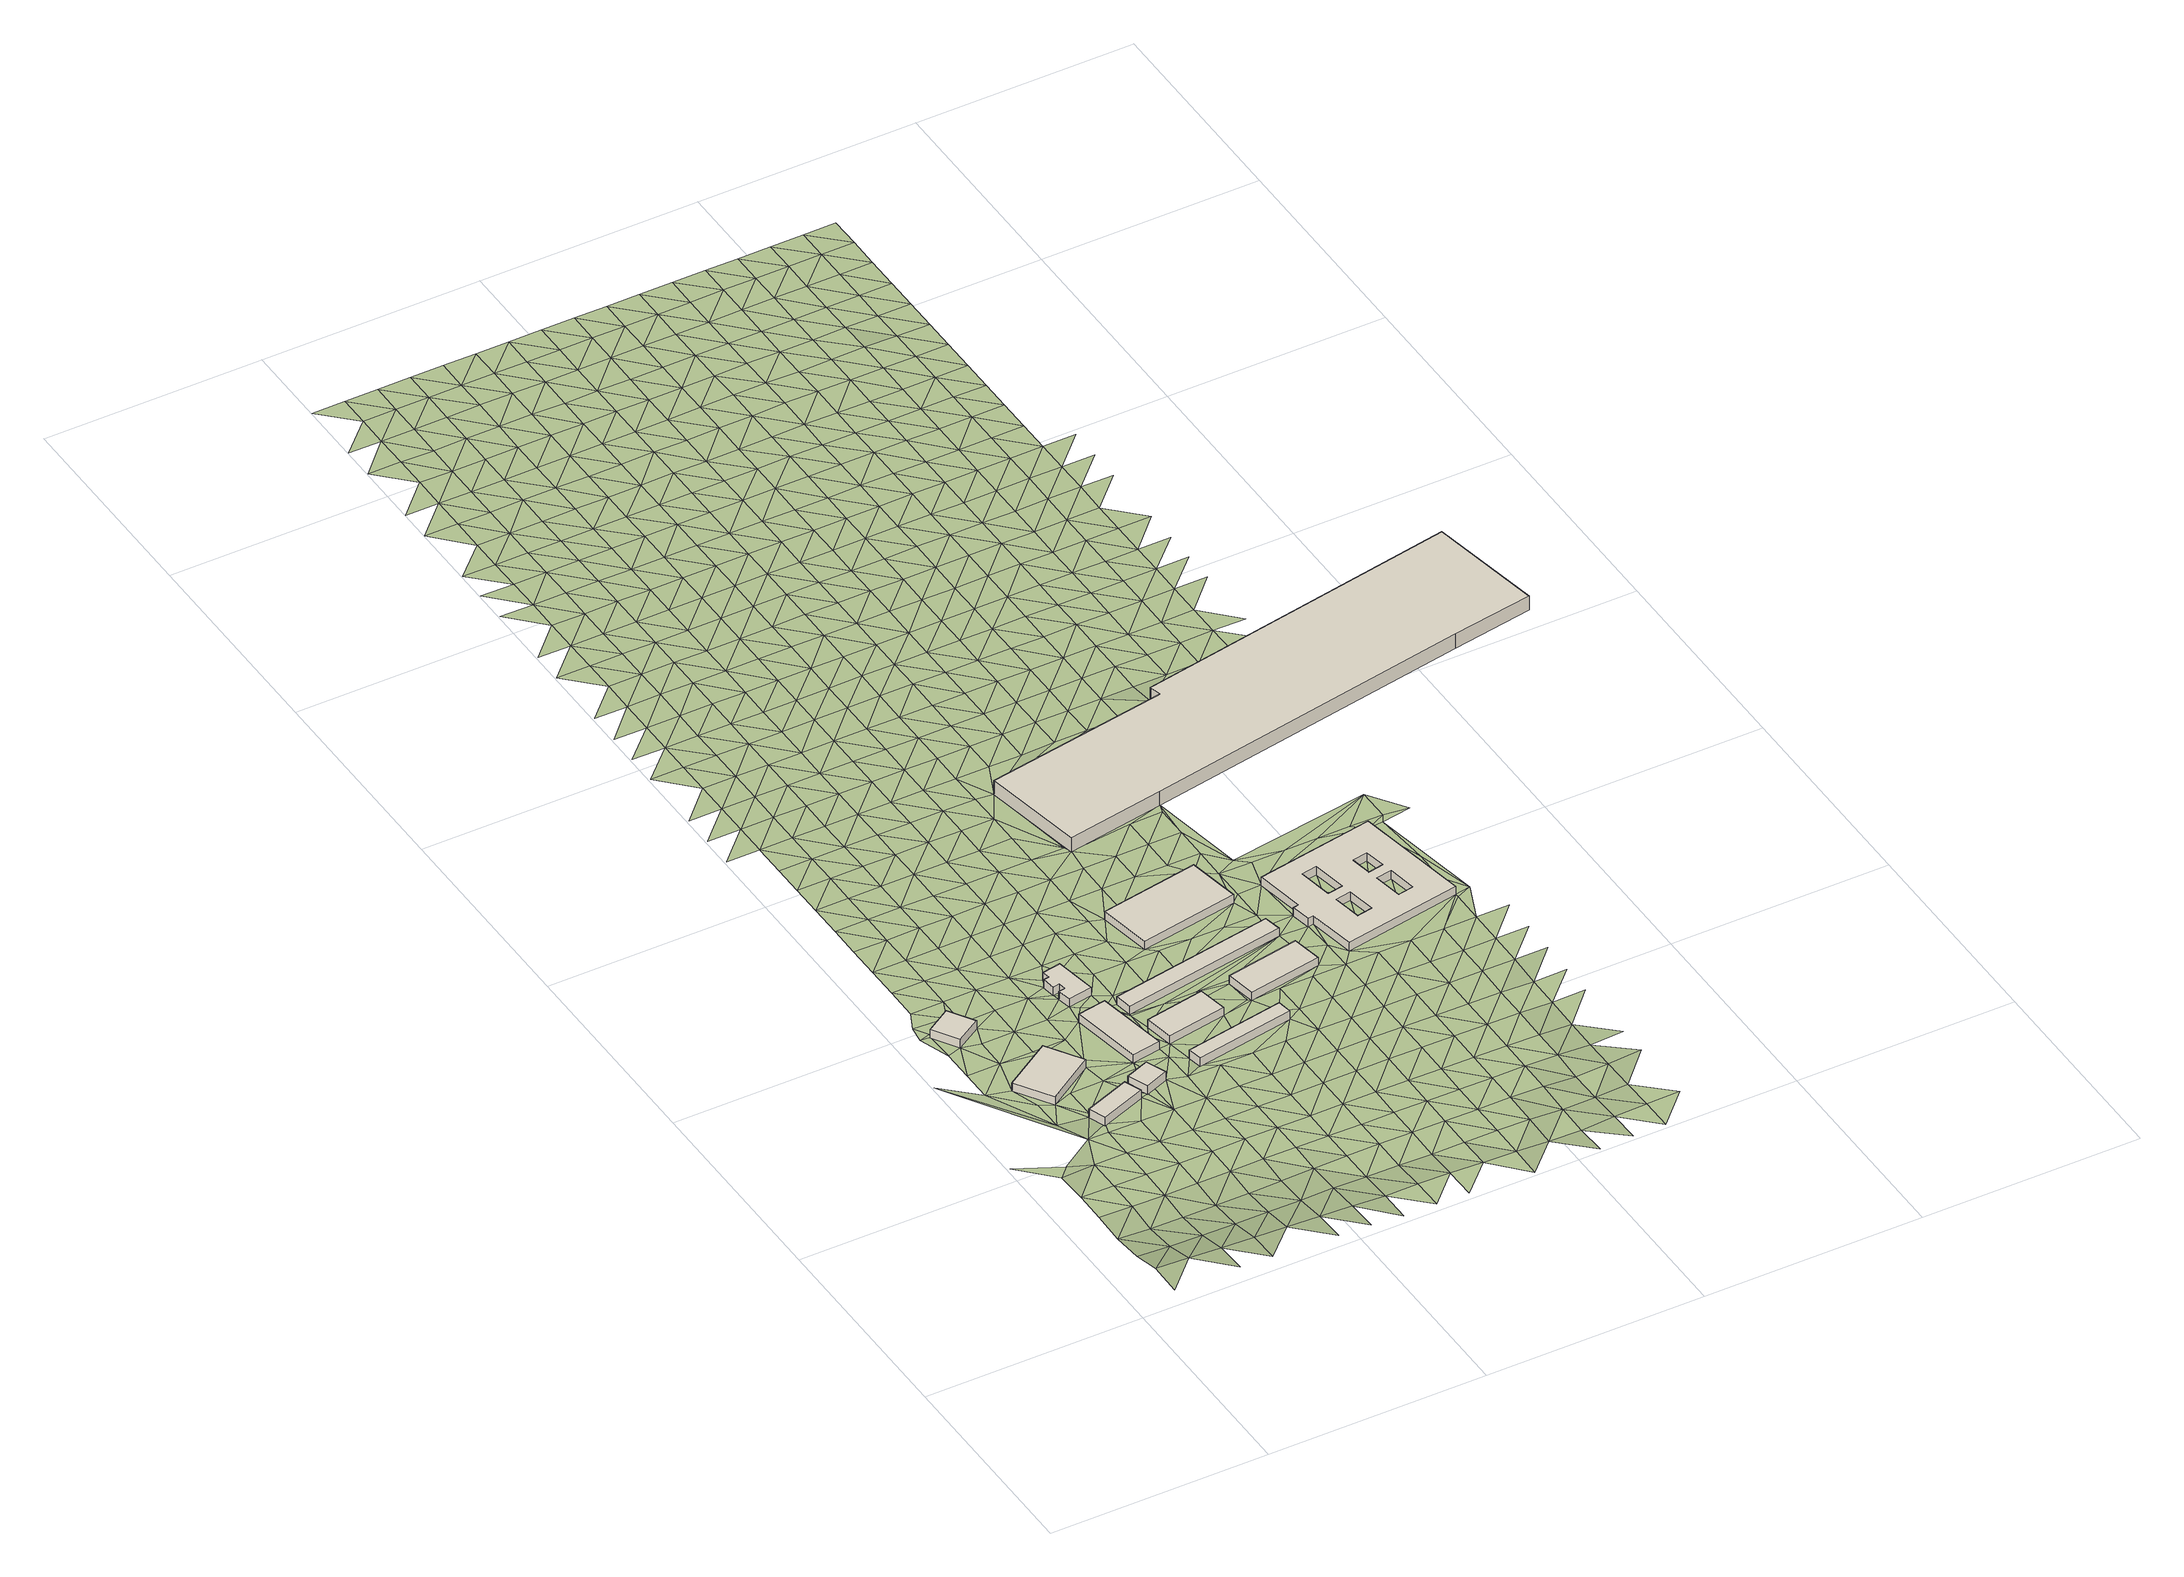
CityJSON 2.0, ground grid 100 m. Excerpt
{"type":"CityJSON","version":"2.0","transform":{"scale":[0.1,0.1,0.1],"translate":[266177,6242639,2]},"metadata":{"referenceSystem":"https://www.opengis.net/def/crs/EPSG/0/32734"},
"CityObjects":{
"building1":{"type":"Building","attributes":{"building":"industrial","building:levels":1,"building_height":4.1,"roof_height":8.13,"ground_height":4.03,"plus_code":"4FRW3FCC+97P"},"geometry":[{"type":"Solid","lod":"1","boundaries":[[[[0,1,2,3]],[[1,4,5,2]],[[4,6,7,5]],[[6,0,3,7]],[[3,2,5,7]],[[6,4,1,0]]]]}]},
"building2":{"type":"Building","attributes":{"building":"industrial","building:levels":1,"building_height":4.1,"roof_height":8.13,"ground_height":4.03,"plus_code":"4FRW3FCC+69C"},"geometry":[{"type":"Solid","lod":"1","boundaries":[[[[8,9,10,11]],[[9,12,13,10]],[[12,14,15,13]],[[14,8,11,15]],[[11,10,13,15]],[[14,12,9,8]]]]}]},
"building3":{"type":"Building","attributes":{"building":"industrial","building:levels":1,"building_height":4.1,"roof_height":8.19,"ground_height":4.09,"plus_code":"4FRW3FCC+4C6"},"geometry":[{"type":"Solid","lod":"1","boundaries":[[[[16,17,18,19]],[[17,20,21,18]],[[20,22,23,21]],[[22,16,19,23]],[[19,18,21,23]],[[22,20,17,16]]]]}]},
"building4":{"type":"Building","attributes":{"building":"industrial","building:levels":1,"building_height":4.1,"roof_height":8.49,"ground_height":4.39,"plus_code":"4FRW3FCC+4FX"},"geometry":[{"type":"Solid","lod":"1","boundaries":[[[[24,25,26,27]],[[25,28,29,26]],[[28,30,31,29]],[[30,24,27,31]],[[27,26,29,31]],[[30,28,25,24]]]]}]},
"building5":{"type":"Building","attributes":{"building":"industrial","building:levels":1,"building_height":4.1,"roof_height":8.11,"ground_height":4.01,"plus_code":"4FRW3FCC+7G3"},"geometry":[{"type":"Solid","lod":"1","boundaries":[[[[32,33,34,35]],[[33,36,37,34]],[[36,38,39,37]],[[38,32,35,39]],[[35,34,37,39]],[[38,36,33,32]]]]}]},
"building6":{"type":"Building","attributes":{"building":"industrial","building:levels":1,"building_height":4.1,"roof_height":8.38,"ground_height":4.28,"plus_code":"4FRW3FCC+9FX"},"geometry":[{"type":"Solid","lod":"1","boundaries":[[[[40,41,42,43]],[[41,44,45,42]],[[44,46,47,45]],[[46,48,49,47]],[[48,50,51,49]],[[50,52,53,51]],[[52,54,55,53]],[[54,56,57,55]],[[56,58,59,57]],[[58,40,43,59]],[[43,42,45,47,49,51,53,55,57,59]],[[58,56,54,52,50,48,46,44,41,40]]]]}]},
"building7":{"type":"Building","attributes":{"building":"garage","building:levels":1,"building_height":4.1,"roof_height":8.31,"ground_height":4.21,"plus_code":"4FRW3FCC+6JP"},"geometry":[{"type":"Solid","lod":"1","boundaries":[[[[60,61,62,63]],[[61,64,65,62]],[[64,66,67,65]],[[66,60,63,67]],[[63,62,65,67]],[[66,64,61,60]]]]}]},
"building8":{"type":"Building","attributes":{"building":"garage","building:levels":1,"building_height":4.1,"roof_height":8.5,"ground_height":4.4,"plus_code":"4FRW3FCC+5M4"},"geometry":[{"type":"Solid","lod":"1","boundaries":[[[[68,69,70,71]],[[69,72,73,70]],[[72,74,75,73]],[[74,68,71,75]],[[71,70,73,75]],[[74,72,69,68]]]]}]},
"building9":{"type":"Building","attributes":{"building":"garage","building:levels":1,"building_height":4.1,"roof_height":8.34,"ground_height":4.24,"plus_code":"4FRW3FCC+8PF"},"geometry":[{"type":"Solid","lod":"1","boundaries":[[[[76,77,78,79]],[[77,80,81,78]],[[80,82,83,81]],[[82,76,79,83]],[[79,78,81,83]],[[82,80,77,76]]]]}]},
"building10":{"type":"Building","attributes":{"building":"garage","building:levels":1,"building_height":4.1,"roof_height":8.28,"ground_height":4.18,"plus_code":"4FRW3FCC+7R4"},"geometry":[{"type":"Solid","lod":"1","boundaries":[[[[84,85,86,87]],[[85,88,89,86]],[[88,90,91,89]],[[90,84,87,91]],[[87,86,89,91]],[[90,88,85,84]]]]}]},
"building11":{"type":"Building","attributes":{"building":"industrial","building:levels":1,"building_height":4.1,"roof_height":8.6,"ground_height":4.5,"plus_code":"4FRW3FCC+FQ3"},"geometry":[{"type":"Solid","lod":"1","boundaries":[[[[92,93,94,95]],[[93,96,97,94]],[[96,98,99,97]],[[98,92,95,99]],[[95,94,97,99]],[[98,96,93,92]]]]}]},
"building12":{"type":"Building","attributes":{"address":"Western Cape Metrorail - Infrastructure Building Western Cape Metrorail 7295 Cape Town","building":"office","building:levels":1,"building_height":4.1,"roof_height":8.42,"ground_height":4.32,"plus_code":"4FRW3FCF+946"},"geometry":[{"type":"Solid","lod":"1","boundaries":[[[[100,101,102,103]],[[101,104,105,102]],[[104,106,107,105]],[[106,108,109,107]],[[108,110,111,109]],[[110,112,113,111]],[[112,114,115,113]],[[114,100,103,115]],[[116,117,118,119]],[[117,120,121,118]],[[120,122,123,121]],[[122,116,119,123]],[[124,125,126,127]],[[125,128,129,126]],[[128,130,131,129]],[[130,124,127,131]],[[132,133,134,135]],[[133,136,137,134]],[[136,138,139,137]],[[138,132,135,139]],[[140,141,142,143]],[[141,144,145,142]],[[144,146,147,145]],[[146,140,143,147]],[[103,102,105,107,109,111,113,115],[119,118,121,123],[127,126,129,131],[135,134,137,139],[143,142,145,147]],[[114,112,110,108,106,104,101,100],[122,120,117,116],[130,128,125,124],[138,136,133,132],[146,144,141,140]]]]}]},
"building13":{"type":"Building","attributes":{"building":"industrial","building:levels":2,"building_height":6.9,"roof_height":11.52,"ground_height":4.62,"plus_code":"4FRW3FCF+R7P"},"geometry":[{"type":"Solid","lod":"1","boundaries":[[[[148,149,150,151]],[[149,152,153,150]],[[152,154,155,153]],[[154,156,157,155]],[[156,158,159,157]],[[158,160,161,159]],[[160,162,163,161]],[[162,148,151,163]],[[151,150,153,155,157,159,161,163]],[[162,160,158,156,154,152,149,148]]]]}]},
"terrain1":{"type":"TINRelief","geometry":[{"type":"CompositeSurface","lod":"1","boundaries":[[[164,165,166]],[[167,168,165]],[[168,167,169]],[[167,165,164]],[[170,169,171]],[[169,167,172]],[[173,170,171]],[[169,172,171]],[[174,175,176]],[[167,164,177]],[[164,178,179]],[[176,173,180]],[[177,172,167]],[[171,181,173]],[[179,177,164]],[[173,181,180]],[[176,180,174]],[[182,171,172]],[[172,177,183]],[[171,182,181]],[[172,183,182]],[[177,179,184]],[[174,180,185]],[[186,187,179]],[[188,189,190]],[[191,180,181]],[[183,177,184]],[[191,181,182]],[[188,185,189]],[[184,179,187]],[[183,192,182]],[[191,193,180]],[[190,189,194]],[[180,193,185]],[[190,194,9]],[[184,192,183]],[[190,195,196]],[[186,197,187]],[[198,199,200]],[[199,196,1]],[[190,9,195]],[[12,194,189]],[[198,201,202]],[[22,189,185]],[[203,191,182]],[[198,200,201]],[[192,204,182]],[[9,194,12]],[[193,205,185]],[[1,200,199]],[[206,184,187]],[[196,195,1]],[[12,189,22]],[[191,203,193]],[[203,182,204]],[[207,185,205]],[[185,207,22]],[[184,206,192]],[[206,187,197]],[[201,208,202]],[[200,208,201]],[[208,209,202]],[[205,193,210]],[[22,211,12]],[[1,195,212]],[[210,193,203]],[[213,12,211]],[[192,214,204]],[[195,9,215]],[[192,206,216]],[[217,207,205]],[[1,212,218]],[[219,220,209]],[[210,217,205]],[[192,216,214]],[[209,208,219]],[[203,204,221]],[[195,222,212]],[[22,223,211]],[[206,197,224]],[[213,225,12]],[[197,226,227]],[[218,228,208]],[[221,210,203]],[[229,230,220]],[[211,231,213]],[[208,228,219]],[[221,204,214]],[[215,232,195]],[[224,216,206]],[[222,218,212]],[[195,232,222]],[[229,220,219]],[[224,197,227]],[[217,233,207]],[[228,218,234]],[[223,231,211]],[[235,236,230]],[[217,210,237]],[[214,216,238]],[[230,229,239]],[[210,221,240]],[[213,231,225]],[[241,219,228]],[[238,216,224]],[[218,222,234]],[[236,235,242]],[[239,235,230]],[[210,240,237]],[[229,219,241]],[[241,228,234]],[[243,232,215]],[[217,237,233]],[[221,214,244]],[[222,232,243]],[[225,245,215]],[[214,238,246]],[[247,242,248]],[[249,224,227]],[[30,231,223]],[[227,250,251]],[[243,215,245]],[[240,221,244]],[[252,239,229]],[[233,253,223]],[[242,235,248]],[[244,214,246]],[[253,30,223]],[[253,233,237]],[[229,241,252]],[[249,227,251]],[[32,225,231]],[[254,234,222]],[[238,224,255]],[[256,231,30]],[[222,243,257]],[[253,237,258]],[[225,32,245]],[[259,260,247]],[[247,248,261]],[[235,239,262]],[[234,254,241]],[[263,237,240]],[[255,246,238]],[[222,257,254]],[[264,265,266]],[[244,267,240]],[[252,268,239]],[[255,224,249]],[[256,32,231]],[[259,247,261]],[[269,258,237]],[[258,269,253]],[[245,270,243]],[[271,272,260]],[[235,262,248]],[[28,256,30]],[[262,239,268]],[[240,267,263]],[[273,252,241]],[[274,264,275]],[[245,32,270]],[[270,257,243]],[[269,237,263]],[[272,271,266]],[[276,244,246]],[[251,277,249]],[[271,260,259]],[[273,241,254]],[[246,255,278]],[[32,256,28]],[[261,248,279]],[[277,251,280]],[[244,276,267]],[[281,282,275]],[[279,248,262]],[[276,246,278]],[[283,254,257]],[[268,252,284]],[[249,285,255]],[[270,54,257]],[[252,273,286]],[[264,266,287]],[[28,288,32]],[[261,289,259]],[[290,269,263]],[[54,283,257]],[[269,288,28]],[[266,271,291]],[[285,249,277]],[[292,273,254]],[[293,263,267]],[[252,286,284]],[[289,261,279]],[[254,283,294]],[[292,254,294]],[[295,262,268]],[[290,288,269]],[[278,255,296]],[[287,266,291]],[[267,276,293]],[[297,281,298]],[[270,299,54]],[[259,300,271]],[[301,275,264]],[[32,288,302]],[[296,255,285]],[[273,292,303]],[[262,295,279]],[[294,283,304]],[[295,268,284]],[[297,298,305]],[[300,259,289]],[[270,306,299]],[[304,307,294]],[[278,308,276]],[[263,309,290]],[[264,287,301]],[[263,293,310]],[[303,292,311]],[[68,288,290]],[[273,303,312]],[[313,291,271]],[[281,275,314]],[[286,273,315]],[[54,299,316]],[[317,285,277]],[[308,278,296]],[[318,68,290]],[[319,305,320]],[[271,300,313]],[[309,263,310]],[[277,321,317]],[[288,61,302]],[[276,322,293]],[[314,298,281]],[[309,318,290]],[[279,323,289]],[[306,302,324]],[[306,316,299]],[[314,275,301]],[[279,295,325]],[[273,312,315]],[[68,61,288]],[[324,302,61]],[[284,286,326]],[[322,276,308]],[[327,312,303]],[[306,324,328]],[[329,287,291]],[[324,61,60]],[[296,285,330]],[[331,320,332]],[[291,313,333]],[[279,325,323]],[[285,317,334]],[[60,328,324]],[[328,77,306]],[[305,298,335]],[[336,300,289]],[[310,293,337]],[[306,77,338]],[[286,315,326]],[[316,306,339]],[[61,68,340]],[[295,284,341]],[[296,330,308]],[[339,306,338]],[[329,291,333]],[[337,293,322]],[[335,298,314]],[[285,334,330]],[[300,336,313]],[[342,301,287]],[[343,344,332]],[[289,323,336]],[[345,327,316]],[[341,325,295]],[[310,346,309]],[[317,321,347]],[[345,316,339]],[[341,284,326]],[[348,312,327]],[[318,309,349]],[[60,350,328]],[[305,351,320]],[[77,328,350]],[[287,329,342]],[[305,335,352]],[[310,337,346]],[[353,314,301]],[[308,354,322]],[[355,315,312]],[[334,317,347]],[[308,330,356]],[[340,68,357]],[[327,345,348]],[[333,313,358]],[[323,325,359]],[[313,336,360]],[[305,352,351]],[[339,338,361]],[[362,343,363]],[[364,332,320]],[[353,301,342]],[[359,325,341]],[[312,348,355]],[[308,356,354]],[[349,309,346]],[[340,365,61]],[[366,326,315]],[[337,322,367]],[[335,314,368]],[[313,360,358]],[[362,363,369]],[[339,370,345]],[[371,329,333]],[[334,372,330]],[[320,351,364]],[[347,373,334]],[[343,332,374]],[[336,323,375]],[[368,352,335]],[[350,60,376]],[[322,354,367]],[[315,355,366]],[[368,314,353]],[[323,359,377]],[[329,371,342]],[[378,341,326]],[[370,348,345]],[[346,337,379]],[[372,356,330]],[[380,369,381]],[[339,361,370]],[[371,333,358]],[[334,373,372]],[[374,363,343]],[[375,360,336]],[[374,332,364]],[[323,377,375]],[[365,340,357]],[[338,382,361]],[[383,347,384]],[[349,385,318]],[[378,326,366]],[[337,367,379]],[[351,352,386]],[[342,387,353]],[[359,341,388]],[[355,348,389]],[[354,356,390]],[[349,346,391]],[[352,368,392]],[[357,68,393]],[[394,358,360]],[[369,363,395]],[[347,383,373]],[[381,396,397]],[[371,387,342]],[[370,389,348]],[[390,356,372]],[[388,377,359]],[[394,360,375]],[[352,392,386]],[[395,363,374]],[[388,341,378]],[[346,379,391]],[[398,364,351]],[[350,376,399]],[[366,355,400]],[[368,353,401]],[[354,402,367]],[[387,401,353]],[[354,390,403]],[[396,404,405]],[[400,355,389]],[[369,406,381]],[[371,358,407]],[[408,370,361]],[[372,373,409]],[[351,386,398]],[[369,395,410]],[[394,411,358]],[[373,383,412]],[[413,374,364]],[[414,375,377]],[[415,392,368]],[[93,389,370]],[[354,403,402]],[[377,388,416]],[[85,365,357]],[[381,406,396]],[[407,387,371]],[[378,366,417]],[[379,367,418]],[[349,391,385]],[[369,410,406]],[[408,361,382]],[[404,419,420]],[[407,358,411]],[[366,400,421]],[[401,415,368]],[[373,412,409]],[[365,422,376]],[[350,80,77]],[[390,372,423]],[[413,364,398]],[[377,416,414]],[[370,408,93]],[[424,394,375]],[[400,389,425]],[[395,374,426]],[[378,417,388]],[[420,419,427]],[[399,376,84]],[[417,366,421]],[[367,402,418]],[[389,93,425]],[[386,392,428]],[[423,403,390]],[[391,379,429]],[[415,430,392]],[[423,372,409]],[[357,393,85]],[[394,424,411]],[[422,365,85]],[[421,400,425]],[[426,410,395]],[[387,431,401]],[[404,396,432]],[[412,383,433]],[[396,406,434]],[[424,375,414]],[[426,374,413]],[[387,407,435]],[[84,376,422]],[[386,428,398]],[[416,388,436]],[[392,430,428]],[[379,418,429]],[[433,383,437]],[[382,338,82]],[[404,432,419]],[[84,438,399]],[[439,427,440]],[[396,434,432]],[[387,435,431]],[[417,436,388]],[[391,429,385]],[[402,403,441]],[[415,401,442]],[[409,412,443]],[[403,423,444]],[[350,399,80]],[[422,85,84]],[[406,410,445]],[[398,446,413]],[[407,411,447]],[[408,382,448]],[[439,440,449]],[[425,450,421]],[[411,424,451]],[[408,448,93]],[[410,426,452]],[[443,412,433]],[[414,416,453]],[[428,446,398]],[[403,444,441]],[[401,431,442]],[[436,454,416]],[[455,427,419]],[[445,434,406]],[[435,407,447]],[[430,415,456]],[[457,417,421]],[[458,418,402]],[[409,459,423]],[[410,452,445]],[[419,432,460]],[[447,411,451]],[[461,450,425]],[[393,385,462]],[[414,453,424]],[[426,413,463]],[[385,429,462]],[[85,393,464]],[[465,466,449]],[[416,454,453]],[[443,459,409]],[[440,427,455]],[[433,437,467]],[[419,460,455]],[[446,463,413]],[[457,421,450]],[[415,442,456]],[[402,441,458]],[[428,430,468]],[[434,469,432]],[[431,435,470]],[[444,423,471]],[[417,472,436]],[[418,473,429]],[[393,462,464]],[[424,474,451]],[[475,452,426]],[[80,399,438]],[[469,434,445]],[[435,447,470]],[[459,471,423]],[[382,476,448]],[[468,446,428]],[[449,440,477]],[[436,478,454]],[[479,443,433]],[[480,465,481]],[[474,424,453]],[[430,456,468]],[[463,475,426]],[[418,458,473]],[[417,457,472]],[[432,482,460]],[[462,429,483]],[[440,455,477]],[[84,90,438]],[[441,444,484]],[[450,461,485]],[[453,454,478]],[[442,431,486]],[[443,479,459]],[[480,481,487]],[[431,470,488]],[[471,489,444]],[[482,432,469]],[[478,436,472]],[[467,479,433]],[[490,445,452]],[[491,447,451]],[[96,93,448]],[[425,492,461]],[[475,493,452]],[[451,474,494]],[[429,473,483]],[[464,88,85]],[[455,460,495]],[[465,449,496]],[[446,497,463]],[[498,464,462]],[[449,477,499]],[[446,468,500]],[[444,489,484]],[[431,488,486]],[[469,445,490]],[[456,442,501]],[[457,450,502]],[[441,503,458]],[[474,453,160]],[[452,493,490]],[[504,505,487]],[[460,482,495]],[[491,451,494]],[[453,478,160]],[[82,476,382]],[[496,481,465]],[[470,447,506]],[[507,471,459]],[[496,449,499]],[[446,500,497]],[[462,483,498]],[[459,479,508]],[[475,463,509]],[[472,160,478]],[[472,457,502]],[[160,494,474]],[[502,450,485]],[[442,486,501]],[[441,484,503]],[[477,455,510]],[[456,511,468]],[[506,488,470]],[[512,482,469]],[[471,507,489]],[[473,458,513]],[[455,495,514]],[[506,447,491]],[[459,508,507]],[[487,481,515]],[[516,517,504]],[[512,469,490]],[[463,497,509]],[[461,492,485]],[[500,468,511]],[[510,499,477]],[[493,475,518]],[[498,88,464]],[[479,467,519]],[[438,90,80]],[[510,455,514]],[[515,481,496]],[[456,501,511]],[[458,503,513]],[[520,521,467]],[[448,476,96]],[[482,522,495]],[[483,473,523]],[[524,494,160]],[[489,525,484]],[[526,486,488]],[[519,508,479]],[[475,509,518]],[[488,506,527]],[[489,507,528]],[[512,522,482]],[[519,467,521]],[[529,504,487]],[[493,530,490]],[[497,500,531]],[[532,491,494]],[[487,515,533]],[[473,513,523]],[[534,514,495]],[[535,496,499]],[[484,525,503]],[[498,483,536]],[[500,511,531]],[[499,510,537]],[[489,528,525]],[[488,527,526]],[[472,502,538]],[[504,529,516]],[[530,512,490]],[[506,491,532]],[[539,501,486]],[[540,502,485]],[[493,518,530]],[[522,534,495]],[[529,487,533]],[[532,494,524]],[[507,508,541]],[[537,535,499]],[[483,523,536]],[[508,519,542]],[[536,88,498]],[[476,82,543]],[[510,514,544]],[[515,496,545]],[[509,497,546]],[[547,485,492]],[[476,543,96]],[[497,531,548]],[[540,485,547]],[[486,526,539]],[[511,501,549]],[[550,527,506]],[[541,528,507]],[[513,503,551]],[[534,544,514]],[[524,160,552]],[[503,525,553]],[[508,542,541]],[[545,533,515]],[[554,522,512]],[[519,521,555]],[[516,529,556]],[[545,496,535]],[[512,530,557]],[[497,548,546]],[[506,532,550]],[[90,88,558]],[[559,537,510]],[[518,509,560]],[[501,539,549]],[[538,502,540]],[[503,553,551]],[[521,561,555]],[[80,90,562]],[[531,511,563]],[[536,558,88]],[[522,554,534]],[[513,564,523]],[[544,559,510]],[[512,557,554]],[[96,543,565]],[[566,82,80]],[[528,567,525]],[[527,568,526]],[[569,542,519]],[[509,546,560]],[[550,570,527]],[[528,541,571]],[[543,82,566]],[[529,533,572]],[[530,518,573]],[[563,548,531]],[[90,558,562]],[[574,472,538]],[[532,524,575]],[[96,576,492]],[[563,511,549]],[[533,545,577]],[[513,551,564]],[[555,569,519]],[[576,96,565]],[[492,578,547]],[[535,537,579]],[[567,553,525]],[[536,523,580]],[[566,80,562]],[[559,581,537]],[[528,571,567]],[[527,570,568]],[[536,110,558]],[[544,534,582]],[[572,556,529]],[[557,530,573]],[[552,160,583]],[[575,550,532]],[[526,584,539]],[[585,540,547]],[[541,542,586]],[[565,543,587]],[[518,560,573]],[[534,554,588]],[[572,533,577]],[[575,524,552]],[[535,579,545]],[[576,578,492]],[[579,537,581]],[[523,564,580]],[[566,587,543]],[[569,586,542]],[[589,562,558]],[[558,110,589]],[[536,580,110]],[[544,582,559]],[[590,546,548]],[[576,565,587]],[[534,588,582]],[[548,563,591]],[[585,547,578]],[[526,568,584]],[[549,539,592]],[[593,570,550]],[[594,538,540]],[[595,571,541]],[[551,553,596]],[[597,553,567]],[[577,545,598]],[[554,557,599]],[[555,600,569]],[[556,572,601]],[[573,602,557]],[[548,591,590]],[[593,550,575]],[[566,603,587]],[[586,595,541]],[[563,549,592]],[[604,560,546]],[[578,576,605]],[[551,596,564]],[[598,545,579]],[[539,584,592]],[[594,540,585]],[[553,597,596]],[[600,555,606]],[[559,607,581]],[[599,588,554]],[[570,608,568]],[[559,582,609]],[[557,602,599]],[[587,610,576]],[[611,583,160]],[[577,612,572]],[[567,571,613]],[[585,578,605]],[[546,590,604]],[[608,570,593]],[[595,614,571]],[[576,610,605]],[[560,615,573]],[[538,594,574]],[[616,591,563]],[[617,575,552]],[[586,569,618]],[[559,609,607]],[[612,577,598]],[[569,600,619]],[[580,620,110]],[[621,579,581]],[[568,622,584]],[[564,620,580]],[[563,592,616]],[[571,614,613]],[[596,623,564]],[[574,585,605]],[[588,624,582]],[[601,572,625]],[[573,615,602]],[[626,597,567]],[[586,618,595]],[[574,594,585]],[[560,604,615]],[[588,599,627]],[[617,552,583]],[[568,608,622]],[[569,619,618]],[[579,621,598]],[[590,591,628]],[[629,593,575]],[[621,581,607]],[[625,572,612]],[[564,623,620]],[[624,609,582]],[[600,606,630]],[[588,627,624]],[[591,616,628]],[[567,613,626]],[[592,584,631]],[[599,602,632]],[[596,597,633]],[[587,634,610]],[[160,635,611]],[[617,629,575]],[[584,622,636]],[[604,590,637]],[[608,593,638]],[[595,639,614]],[[610,634,605]],[[630,619,600]],[[640,601,625]],[[632,602,615]],[[595,618,641]],[[642,643,644]],[[645,646,647]],[[631,616,592]],[[607,609,648]],[[649,612,598]],[[598,621,650]],[[584,636,631]],[[637,590,628]],[[597,626,633]],[[642,644,651]],[[652,627,599]],[[608,638,622]],[[623,596,653]],[[646,654,647]],[[648,609,624]],[[629,638,593]],[[595,641,639]],[[645,647,655]],[[612,649,625]],[[613,614,656]],[[598,650,649]],[[632,652,599]],[[604,657,615]],[[617,583,658]],[[619,659,618]],[[654,655,647]],[[604,637,660]],[[596,633,653]],[[621,607,661]],[[662,628,616]],[[663,636,622]],[[620,623,664]],[[607,648,665]],[[666,616,631]],[[614,639,656]],[[620,667,110]],[[587,668,634]],[[624,627,669]],[[657,632,615]],[[626,613,670]],[[659,641,618]],[[160,671,635]],[[604,660,657]],[[652,672,627]],[[658,583,611]],[[663,622,638]],[[640,625,673]],[[661,650,621]],[[637,628,662]],[[629,617,674]],[[661,607,665]],[[625,649,675]],[[662,616,666]],[[623,653,664]],[[627,672,669]],[[613,656,670]],[[648,624,676]],[[631,636,677]],[[639,641,678]],[[633,626,679]],[[625,675,673]],[[674,617,658]],[[636,663,680]],[[681,660,637]],[[682,638,629]],[[652,632,683]],[[632,657,684]],[[676,665,648]],[[649,650,685]],[[676,624,669]],[[650,661,686]],[[636,680,677]],[[637,662,681]],[[626,670,679]],[[687,666,631]],[[652,683,672]],[[638,682,663]],[[653,633,688]],[[682,629,674]],[[632,684,683]],[[685,675,649]],[[639,689,656]],[[650,686,685]],[[668,587,690]],[[664,667,620]],[[657,660,691]],[[692,658,611]],[[631,677,687]],[[681,693,660]],[[694,605,634]],[[633,679,688]],[[669,672,695]],[[661,665,696]],[[662,666,697]],[[664,653,698]],[[132,699,136]],[[665,676,700]],[[684,657,691]],[[680,663,701]],[[702,670,656]],[[660,693,691]],[[695,672,683]],[[692,611,635]],[[663,682,703]],[[704,705,706]],[[133,132,136]],[[707,673,675]],[[686,661,696]],[[697,681,662]],[[708,674,658]],[[696,665,700]],[[675,685,709]],[[697,666,687]],[[653,688,698]],[[705,128,706]],[[669,710,676]],[[663,703,701]],[[677,680,711]],[[712,679,670]],[[675,709,707]],[[695,710,669]],[[708,658,692]],[[686,713,685]],[[682,674,714]],[[715,683,684]],[[691,716,684]],[[664,698,717]],[[700,676,718]],[[681,719,693]],[[696,713,686]],[[680,701,711]],[[681,697,720]],[[717,667,664]],[[687,677,721]],[[714,703,682]],[[694,634,668]],[[722,688,679]],[[710,718,676]],[[684,716,715]],[[714,674,708]],[[709,685,723]],[[724,695,683]],[[681,720,719]],[[635,725,692]],[[726,691,693]],[[677,711,721]],[[713,723,685]],[[695,724,710]],[[727,696,700]],[[697,687,728]],[[729,701,703]],[[698,688,730]],[[718,731,700]],[[668,690,732]],[[724,683,715]],[[635,671,733]],[[635,733,725]],[[734,707,709]],[[691,726,716]],[[693,719,726]],[[729,703,714]],[[717,698,735]],[[696,727,713]],[[720,697,728]],[[736,708,692]],[[727,700,731]],[[709,723,734]],[[728,687,721]],[[717,735,667]],[[725,737,692]],[[690,667,738]],[[667,735,738]],[[668,732,694]],[[739,711,701]],[[740,718,710]],[[741,715,716]],[[710,724,742]],[[736,692,737]],[[729,743,701]],[[671,725,733]],[[719,720,744]],[[745,714,708]],[[707,734,746]],[[738,747,690]],[[716,726,741]],[[738,735,747]],[[718,740,731]],[[713,748,723]],[[710,742,740]],[[713,727,749]],[[701,743,739]],[[720,728,744]],[[750,721,711]],[[690,751,732]],[[745,708,736]],[[690,747,752]],[[735,752,747]],[[724,715,753]],[[754,729,714]],[[713,749,748]],[[715,741,755]],[[734,723,756]],[[757,726,719]],[[711,739,750]],[[719,744,758]],[[737,725,759]],[[690,752,751]],[[753,742,724]],[[727,731,760]],[[761,728,721]],[[729,754,743]],[[731,740,762]],[[753,715,755]],[[732,751,694]],[[754,714,745]],[[746,734,756]],[[726,757,741]],[[737,759,736]],[[719,758,757]],[[756,723,748]],[[760,749,727]],[[760,731,762]],[[761,721,750]],[[739,743,763]],[[744,728,764]],[[740,742,765]],[[755,741,766]],[[736,767,745]],[[742,753,768]],[[743,754,763]],[[769,751,752]],[[764,758,744]],[[748,749,770]],[[771,746,756]],[[766,741,757]],[[764,728,761]],[[759,767,736]],[[765,762,740]],[[725,772,759]],[[694,751,769]],[[742,768,765]],[[770,749,760]],[[773,750,739]],[[755,774,753]],[[745,775,754]],[[739,763,776]],[[775,745,767]],[[774,755,766]],[[758,777,757]],[[778,756,748]],[[739,776,773]],[[758,764,779]],[[748,770,780]],[[768,753,781]],[[782,760,762]],[[783,761,750]],[[754,784,763]],[[762,765,785]],[[756,778,771]],[[766,757,777]],[[758,779,777]],[[781,753,774]],[[778,748,780]],[[775,784,754]],[[764,761,783]],[[786,767,759]],[[782,762,785]],[[783,750,773]],[[725,787,772]],[[768,788,765]],[[770,760,789]],[[776,763,790]],[[767,786,775]],[[788,768,781]],[[759,772,786]],[[790,763,784]],[[789,780,770]],[[791,779,764]],[[774,766,792]],[[771,778,793]],[[789,760,782]],[[777,794,766]],[[776,795,773]],[[785,765,796]],[[764,783,791]],[[781,774,792]],[[796,765,788]],[[795,776,790]],[[766,794,792]],[[784,775,797]],[[775,786,798]],[[785,799,782]],[[778,780,800]],[[801,777,779]],[[773,802,783]],[[791,803,779]],[[780,789,804]],[[725,805,787]],[[788,781,806]],[[784,797,790]],[[799,785,796]],[[795,802,773]],[[775,798,797]],[[800,793,778]],[[777,801,794]],[[779,803,801]],[[792,806,781]],[[800,780,804]],[[782,807,789]],[[808,791,783]],[[786,772,809]],[[810,795,790]],[[807,782,799]],[[783,802,808]],[[796,788,811]],[[792,794,812]],[[809,798,786]],[[806,813,788]],[[772,787,809]],[[810,790,797]],[[804,789,814]],[[793,800,815]],[[801,812,794]],[[796,811,799]],[[816,803,791]],[[788,813,811]],[[814,789,807]],[[791,808,817]],[[802,795,818]],[[819,806,792]],[[795,810,820]],[[804,821,800]],[[798,822,797]],[[791,817,816]],[[798,809,823]],[[812,819,792]],[[824,801,803]],[[795,820,818]],[[821,804,814]],[[825,813,806]],[[807,799,826]],[[802,827,808]],[[799,811,828]],[[798,823,822]],[[815,800,829]],[[824,812,801]],[[787,805,809]],[[810,797,830]],[[803,816,824]],[[819,825,806]],[[814,807,826]],[[799,828,826]],[[829,800,821]],[[802,818,827]],[[820,810,830]],[[817,808,831]],[[830,797,822]],[[813,832,811]],[[833,823,809]],[[819,812,834]],[[825,835,813]],[[821,814,836]],[[837,815,829]],[[834,812,824]],[[808,827,831]],[[820,838,818]],[[832,828,811]],[[839,816,817]],[[813,835,832]],[[826,836,814]],[[840,825,819]],[[820,830,838]],[[822,823,841]],[[817,831,839]],[[819,834,840]],[[828,842,826]],[[821,843,829]],[[844,824,816]],[[827,818,845]],[[836,846,821]],[[835,825,847]],[[818,838,845]],[[828,832,842]],[[837,829,843]],[[844,834,824]],[[848,830,822]],[[816,839,844]],[[847,825,840]],[[821,846,843]],[[849,836,826]],[[850,832,835]],[[827,851,831]],[[849,826,842]],[[827,845,852]],[[853,838,830]],[[835,847,850]],[[854,846,836]],[[840,834,855]],[[843,856,837]],[[834,844,857]],[[827,852,851]],[[842,832,858]],[[839,831,859]],[[849,854,836]],[[845,838,860]],[[855,847,840]],[[858,832,850]],[[855,834,857]],[[831,851,859]],[[861,849,842]],[[843,846,862]],[[839,863,844]],[[860,852,845]],[[854,864,846]],[[861,842,858]],[[850,847,865]],[[843,862,856]],[[857,844,863]],[[839,859,863]],[[847,855,866]],[[846,864,862]],[[854,849,867]],[[858,850,865]],[[851,852,868]],[[865,847,866]],[[849,861,867]],[[857,869,855]],[[864,854,870]],[[862,871,856]],[[869,857,863]],[[861,858,872]],[[873,859,851]],[[867,870,854]],[[866,855,874]],[[865,872,858]],[[874,855,869]],[[861,875,867]],[[876,863,859]],[[864,877,862]],[[870,878,864]],[[866,879,865]],[[872,875,861]],[[877,871,862]],[[879,866,874]],[[864,878,877]],[[880,870,867]],[[872,865,881]],[[880,867,875]],[[881,865,879]],[[882,878,870]],[[883,871,877]],[[875,872,884]],[[880,882,870]],[[884,872,881]],[[875,885,880]],[[878,886,877]],[[882,887,878]],[[875,884,885]],[[886,883,877]],[[878,887,886]],[[888,882,880]],[[888,880,885]],[[887,882,889]],[[883,886,890]],[[889,882,888]],[[887,891,886]],[[887,889,891]],[[890,886,892]],[[892,886,891]],[[893,890,892]]]}]}
},
"vertices":[
[144,1938,18],[216,1822,18],[216,1822,61],[144,1938,61],[332,1894,18],[332,1894,61],[259,2010,18],[259,2010,61],
[481,1626,18],[257,1483,18],[257,1483,61],[481,1626,61],[361,1321,18],[361,1321,61],[585,1465,18],[585,1465,61],
[467,1106,20],[678,1185,20],[678,1185,62],[467,1106,62],[648,1264,20],[648,1264,62],[438,1185,20],[438,1185,62],
[712,1192,20],[819,1234,20],[819,1234,65],[712,1192,65],[783,1327,20],[783,1327,65],[675,1285,20],[675,1285,65],
[763,1395,20],[895,1418,20],[895,1418,61],[763,1395,61],[836,1750,20],[836,1750,61],[704,1727,20],[704,1727,61],
[711,2023,22],[717,1987,22],[717,1987,64],[711,2023,64],[690,1982,22],[690,1982,64],[700,1921,22],[700,1921,64],[730,1926,22],[730,1926,64],[736,1893,22],[736,1893,64],[706,1888,22],[706,1888,64],[717,1826,22],[717,1826,64],[830,1846,22],[830,1846,64],[797,2038,22],[797,2038,64],
[924,1558,21],[948,1424,21],[948,1424,63],[924,1558,63],[1223,1474,21],[1223,1474,63],[1198,1608,21],[1198,1608,63],
[969,1307,21],[981,1240,21],[981,1240,65],[969,1307,65],[1439,1321,21],[1439,1321,65],[1428,1388,21],[1428,1388,65],
[889,1745,22],[903,1666,22],[903,1666,63],[889,1745,63],[1664,1798,22],[1664,1798,63],[1649,1878,22],[1649,1878,63],
[1342,1636,22],[1367,1499,22],[1367,1499,63],[1342,1636,63],[1706,1560,22],[1706,1560,63],[1681,1697,22],[1681,1697,63],
[1116,2233,24],[1159,1989,24],[1159,1989,66],[1116,2233,66],[1612,2069,24],[1612,2069,66],[1569,2312,24],[1569,2312,66],
[1763,2112,22],[1803,1886,22],[1803,1886,64],[1763,2112,64],[1777,1882,22],[1777,1882,64],[1794,1791,22],[1794,1791,64],[1821,1796,22],[1821,1796,64],[1859,1578,22],[1859,1578,64],[2404,1674,22],[2404,1674,64],[2309,2208,22],[2309,2208,64],[1987,2060,22],[2015,1902,22],[2015,1902,64],[1987,2060,64],[1942,1890,22],[1942,1890,64],[1915,2048,22],[1915,2048,64],[2133,2022,22],[2204,2035,22],[2204,2035,64],[2133,2022,64],[2221,1939,22],[2221,1939,64],[2150,1926,22],[2150,1926,64],[2231,1890,22],[2254,1758,22],[2254,1758,64],[2231,1890,64],[2182,1745,22],[2182,1745,64],[2159,1878,22],[2159,1878,64],[1952,1841,22],[2023,1853,22],[2023,1853,64],[1952,1841,64],[2046,1723,22],[2046,1723,64],[1974,1710,22],[1974,1710,64],
[1666,2751,23],[3181,3024,23],[3181,3024,95],[1666,2751,95],[3555,3087,23],[3555,3087,95],[3459,3614,23],[3459,3614,95],[1964,3339,23],[1964,3339,95],[1974,3283,23],[1974,3283,95],[1130,3139,23],[1130,3139,95],[1214,2671,23],[1214,2671,95],
[301,155,77],[151,155,84],[151,5,78],[301,305,31],[151,305,40],[151,460,20],[151,605,29],[301,605,24],[301,460,12],[151,750,30],[202,956,22],[1,1055,22],[151,905,22],[451,305,27],[451,5,76],[451,155,68],[301,905,28],[301,750,29],[451,605,22],[451,460,11],[601,305,25],[361,1057,28],[601,5,69],[601,155,60],[1,1655,18],[301,1205,20],[151,1510,21],[451,750,26],[601,460,10],[451,905,29],[301,1355,18],[301,1655,19],[151,1655,18],[752,155,52],[99,1939,21],[151,1800,18],[144,1938,21],[151,1955,21],[110,2017,21],[601,750,23],[601,605,21],[451,1055,29],[752,305,24],[467,1106,29],[259,2010,20],[151,2105,21],[601,905,27],[451,1205,20],[301,1800,20],[451,1355,18],[752,605,22],[481,1626,21],[752,460,10],[601,1055,27],[332,1894,20],[301,2105,22],[151,2255,22],[752,750,24],[451,1800,20],[648,1264,21],[902,305,24],[585,1465,20],[902,5,53],[902,155,45],[301,1955,20],[301,2255,23],[151,2405,22],[601,1355,20],[451,1655,21],[678,1185,24],[451,1955,21],[301,2555,22],[151,2555,22],[752,1055,25],[902,460,14],[301,2405,23],[752,905,25],[451,2105,23],[151,2705,22],[601,1655,20],[902,750,25],[601,1510,20],[902,605,24],[151,2860,22],[301,2705,23],[1052,305,26],[1052,5,47],[1052,155,40],[451,2255,23],[712,1192,24],[601,1955,22],[1052,460,18],[752,1355,20],[601,1800,21],[752,1205,24],[301,3005,22],[151,3005,22],[301,2860,23],[451,2555,23],[902,1055,23],[151,3455,19],[1,3305,19],[151,3305,19],[902,905,23],[451,2405,23],[819,1234,24],[704,1727,21],[301,3150,20],[151,3150,20],[601,2105,23],[1,3455,19],[151,3605,19],[1052,750,24],[1202,155,31],[1052,605,24],[451,2705,23],[1202,5,33],[151,3755,19],[1,3605,19],[706,1888,23],[601,2405,25],[1202,305,21],[601,2255,25],[301,3455,19],[902,1355,21],[451,2860,23],[902,1205,26],[301,3305,19],[690,1982,23],[1052,905,22],[700,1921,23],[601,2555,23],[1202,460,21],[1,3910,17],[151,3910,17],[752,1800,22],[451,3005,23],[301,3605,19],[895,1418,21],[711,2023,23],[736,1893,23],[151,4055,17],[836,1750,23],[730,1926,23],[1202,605,21],[1052,1205,26],[1052,1055,22],[717,1987,23],[752,2105,24],[451,3150,21],[301,3755,19],[752,2255,25],[830,1846,23],[1352,155,31],[981,1240,26],[1,4055,18],[151,4200,18],[1352,5,33],[1202,750,22],[601,2860,23],[902,1510,21],[601,2705,23],[752,2405,25],[797,2038,24],[902,1655,22],[451,3455,19],[1352,460,21],[1,4200,19],[151,4355,17],[451,3305,19],[1352,305,21],[301,3910,18],[601,3005,23],[1202,905,22],[889,1745,23],[902,1800,23],[1052,1355,23],[752,2555,24],[451,3605,19],[151,4505,15],[1,4355,17],[902,1955,24],[1202,1055,22],[1502,155,26],[902,2105,25],[1202,1205,26],[1052,1655,22],[301,4200,18],[301,4055,17],[451,3755,19],[1352,750,22],[902,2255,24],[1352,605,21],[1202,1355,24],[601,3305,20],[752,2705,23],[601,3150,22],[1052,1800,22],[1,4655,14],[151,4655,15],[301,4355,18],[1223,1474,22],[902,2405,24],[1352,905,22],[451,3910,18],[151,4805,14],[1052,1955,24],[601,3455,19],[1502,460,19],[1502,305,16],[301,4505,16],[752,3005,24],[1198,1608,22],[752,2860,23],[902,2555,24],[1352,1055,22],[1,4805,14],[151,4955,13],[1202,1800,22],[1652,155,20],[1502,5,28],[1439,1321,24],[451,4200,18],[601,3605,19],[902,2705,24],[1052,2105,26],[1502,605,20],[1352,1205,26],[451,4055,17],[1428,1388,24],[752,3150,23],[301,4655,15],[151,5105,13],[1,5105,14],[451,4355,18],[1202,1655,22],[1052,2255,25],[601,3755,19],[1502,905,23],[1502,750,23],[151,5260,10],[1,5260,10],[301,4955,12],[752,3455,19],[1202,1955,24],[1652,460,17],[301,4805,14],[752,3305,20],[1652,305,16],[451,4505,16],[902,3005,24],[601,3910,18],[902,2860,23],[1052,2555,26],[1502,1055,23],[151,5405,8],[1,5405,8],[1052,2405,25],[1352,1510,22],[1652,605,19],[902,3150,23],[1116,2233,25],[451,4655,15],[151,5550,6],[601,4200,17],[1502,1205,25],[601,4055,17],[752,3755,19],[301,5260,9],[1803,155,14],[301,5105,12],[752,3605,19],[1052,2705,25],[1803,5,13],[1352,1655,22],[1,5705,6],[151,5705,6],[1652,905,23],[752,3910,19],[1803,305,16],[1652,750,22],[451,4955,13],[601,4355,19],[902,3455,19],[1352,1955,23],[151,5855,6],[1202,2405,25],[902,3305,20],[451,4805,14],[1052,3005,24],[1052,2860,25],[301,5550,7],[752,4055,17],[1202,2555,26],[1652,1055,23],[1803,460,15],[301,5405,8],[1202,2255,25],[1502,1355,24],[601,4505,16],[1502,1510,22],[151,6005,8],[1,5855,6],[1953,155,4],[752,4200,16],[451,5105,13],[902,3605,19],[1803,605,17],[1214,2671,25],[1652,1205,23],[1052,3150,23],[601,4655,16],[1502,1955,22],[301,5705,6],[1202,2705,25],[1953,305,13],[1,6155,9],[151,6155,8],[451,5260,10],[1652,1355,24],[1803,905,21],[1352,2405,25],[902,3910,19],[151,6310,5],[902,3755,19],[1803,750,21],[601,4955,13],[1052,3455,19],[1569,2312,25],[601,4805,14],[1052,3305,18],[451,5405,9],[301,6005,5],[752,4505,16],[1652,1510,22],[301,5855,6],[752,4355,18],[902,4055,18],[1352,2555,26],[1803,1055,21],[151,6455,5],[1,6310,6],[1052,3605,19],[1953,605,15],[1953,460,16],[752,4655,16],[451,5705,8],[902,4200,17],[601,5105,13],[1803,1205,22],[451,5550,8],[301,6155,5],[151,6600,6],[1,6600,6],[752,4805,15],[2103,305,2],[2103,5,10],[2103,155,1],[601,5260,11],[1803,1355,25],[1202,3305,18],[1953,905,19],[1052,3910,19],[1052,3755,19],[1953,750,18],[301,6455,6],[752,4955,13],[902,4355,18],[1202,3455,19],[301,6310,6],[601,5405,10],[451,6005,6],[1803,1510,22],[451,5855,5],[1502,2705,25],[1052,4055,19],[1502,2555,26],[2103,605,15],[2103,460,12],[1652,1955,22],[601,5550,9],[451,6155,7],[902,4655,17],[1502,2405,25],[902,4505,17],[1052,4200,17],[1202,3605,19],[1953,1205,21],[1352,3305,18],[1953,1055,19],[752,5260,11],[2253,155,11],[301,6600,7],[752,5105,13],[1803,1655,22],[601,5705,9],[902,4805,15],[2253,5,16],[1794,1791,23],[1052,4355,18],[1953,1355,25],[1652,2105,24],[1777,1882,24],[2103,905,18],[1202,3910,19],[2253,305,3],[1202,3755,19],[2103,750,16],[451,6455,7],[902,4955,13],[1666,2751,26],[1352,3455,19],[1652,2255,25],[451,6310,7],[1652,2405,25],[601,6005,6],[1953,1510,23],[601,5855,6],[752,5550,9],[1502,3305,22],[1202,4055,19],[1652,2555,26],[2253,460,1],[1763,2112,24],[752,5405,10],[1821,1796,23],[1052,4655,17],[1052,4505,19],[1202,4200,17],[1352,3605,19],[1652,2705,26],[2253,605,11],[2103,1205,21],[2103,1055,18],[601,6155,9],[902,5260,12],[2403,155,15],[451,6600,8],[902,5105,13],[1803,1886,24],[1052,4805,16],[1745,2301,24],[2403,5,16],[752,5855,7],[1352,3755,19],[752,5705,8],[1803,2255,24],[1652,3305,23],[601,6310,9],[2253,905,16],[2253,750,12],[1052,4955,14],[1202,4355,18],[1502,3455,20],[2403,460,5],[2403,305,11],[2103,1510,23],[752,6005,6],[1352,3910,19],[2103,1355,23],[902,5550,9],[601,6455,9],[2253,1055,16],[902,5405,10],[1202,4505,19],[1502,3605,19],[2554,155,18],[1352,4200,18],[1052,5105,14],[2253,1205,20],[1953,2255,24],[1803,3305,24],[1352,4055,19],[1202,4655,17],[1502,3755,19],[2403,750,5],[601,6600,8],[2403,605,2],[2023,1853,23],[1952,1841,23],[1974,1710,23],[1915,2048,24],[1942,1890,23],[1953,1955,23],[902,5705,8],[752,6310,8],[752,6155,8],[2046,1723,23],[1052,5260,13],[2253,1355,22],[2015,1902,23],[1987,2060,24],[2403,905,10],[1202,4955,14],[1652,3455,20],[2554,460,18],[1202,4805,16],[902,6005,6],[1352,4505,19],[1502,3910,19],[2253,1510,23],[902,5855,7],[1352,4355,18],[2404,1674,23],[2103,2255,24],[1052,5550,11],[2403,1055,10],[1974,3283,25],[1052,5405,12],[752,6600,8],[1652,3605,19],[752,6455,8],[1052,5705,10],[1502,4200,18],[2554,605,10],[2403,1205,20],[1502,4055,19],[1352,4655,17],[1652,3755,19],[1202,5260,13],[1202,5105,14],[902,6310,6],[902,6155,6],[1502,4355,17],[2403,1355,22],[2554,905,11],[2309,2208,24],[1352,4955,14],[1803,3455,19],[1352,4805,17],[2403,2405,24],[1202,5405,12],[1052,6005,7],[1502,4505,18],[2403,1510,23],[2159,1878,23],[1052,5855,8],[1652,4055,19],[2554,1055,11],[1652,3910,19],[2133,2022,23],[2150,1926,23],[2204,2035,23],[902,6600,8],[1803,3605,19],[902,6455,6],[1202,5550,11],[1652,4200,19],[2554,1205,20],[1052,6155,7],[1803,3755,19],[1352,5260,14],[1352,5105,14],[2403,1655,23],[1202,5705,10],[1502,4805,17],[1502,4655,18],[1652,4355,16],[2554,1355,22],[1052,6310,8],[1352,5405,13],[1964,3339,25],[1502,4955,15],[1202,6005,7],[1652,4505,18],[1803,3910,19],[2554,1510,23],[1202,5855,8],[2253,2255,24],[1953,3305,25],[1052,6455,8],[2475,1687,23],[1953,3605,19],[1953,3455,19],[2403,1800,23],[1803,4200,19],[1352,5705,12],[1502,5105,15],[1352,5550,12],[1803,4055,20],[1652,4655,19],[1953,3755,19],[1052,6600,9],[2403,1955,23],[1202,6310,8],[1202,6155,7],[1803,4355,17],[2403,2255,24],[2380,2215,24],[1502,5405,15],[1953,3910,20],[1502,5260,15],[1202,6455,8],[1652,4955,16],[1652,4805,17],[2103,3455,21],[1352,6005,8],[1803,4505,18],[1352,5855,12],[1953,4055,20],[1803,4655,19],[1502,5705,14],[1652,5105,16],[2103,3605,19],[1502,5550,14],[2519,2239,24],[1352,6155,8],[1202,6600,9],[2253,3455,22],[1953,4355,18],[1652,5260,16],[2103,3755,19],[1953,4200,20],[1803,4955,17],[1352,6455,8],[1803,4805,17],[1352,6310,8],[1652,5405,15],[1502,6005,9],[1953,4505,18],[2103,3910,20],[1502,5855,15],[2253,3605,19],[2403,3455,25],[1652,5550,17],[1502,6155,8],[2103,4055,20],[1953,4655,18],[1803,5260,17],[1352,6600,8],[1803,5105,17],[2103,4200,20],[1652,5705,18],[2253,3910,20],[2253,3755,19],[1652,5855,16],[1502,6455,7],[1953,4955,16],[2103,4355,18],[1953,4805,17],[1502,6310,7],[2554,3455,25],[1803,5405,15],[1652,6005,10],[2103,4505,18],[2403,3605,21],[2253,4055,20],[1803,5705,18],[1953,5105,16],[1803,5550,16],[1652,6155,8],[1502,6600,8],[2103,4805,18],[2103,4655,18],[2253,4355,19],[1953,5260,16],[2253,4200,20],[1652,6310,8],[2403,3910,20],[2403,3755,21],[2103,4955,16],[1953,5405,16],[1803,6005,10],[2253,4505,18],[1803,5855,13],[1652,6455,8],[2403,4055,21],[2253,4655,19],[1953,5705,15],[2554,3605,21],[2103,5105,16],[1953,5550,15],[1803,6155,9],[1652,6600,8],[2403,4200,21],[2253,4805,19],[2103,5260,16],[2554,3910,20],[1953,5855,15],[1803,6455,10],[2253,4955,17],[2403,4355,20],[1803,6310,10],[2103,5405,16],[2554,4055,21],[1953,6005,11],[2103,5550,15],[2403,4655,20],[2403,4505,19],[2554,4200,21],[1953,6155,9],[2253,5260,16],[1803,6600,9],[2253,5105,17],[2103,5705,16],[2403,4805,19],[2554,4355,20],[2103,5855,19],[1953,6455,10],[2403,4955,18],[1953,6310,10],[2253,5550,15],[2253,5405,16],[2103,6005,13],[2554,4655,20],[2403,5105,18],[2103,6155,10],[1953,6600,8],[2253,5705,15],[2554,4805,19],[2403,5260,16],[2253,5855,15],[2554,4955,18],[2103,6455,10],[2103,6310,10],[2403,5405,16],[2253,6005,12],[2403,5550,16],[2253,6155,10],[2103,6600,9],[2403,5705,14],[2403,5855,12],[2253,6455,10],[2253,6310,10],[2403,6005,12],[2403,6155,11],[2253,6600,10],[2403,6310,11],[2403,6455,11],[2403,6600,9]
]}
